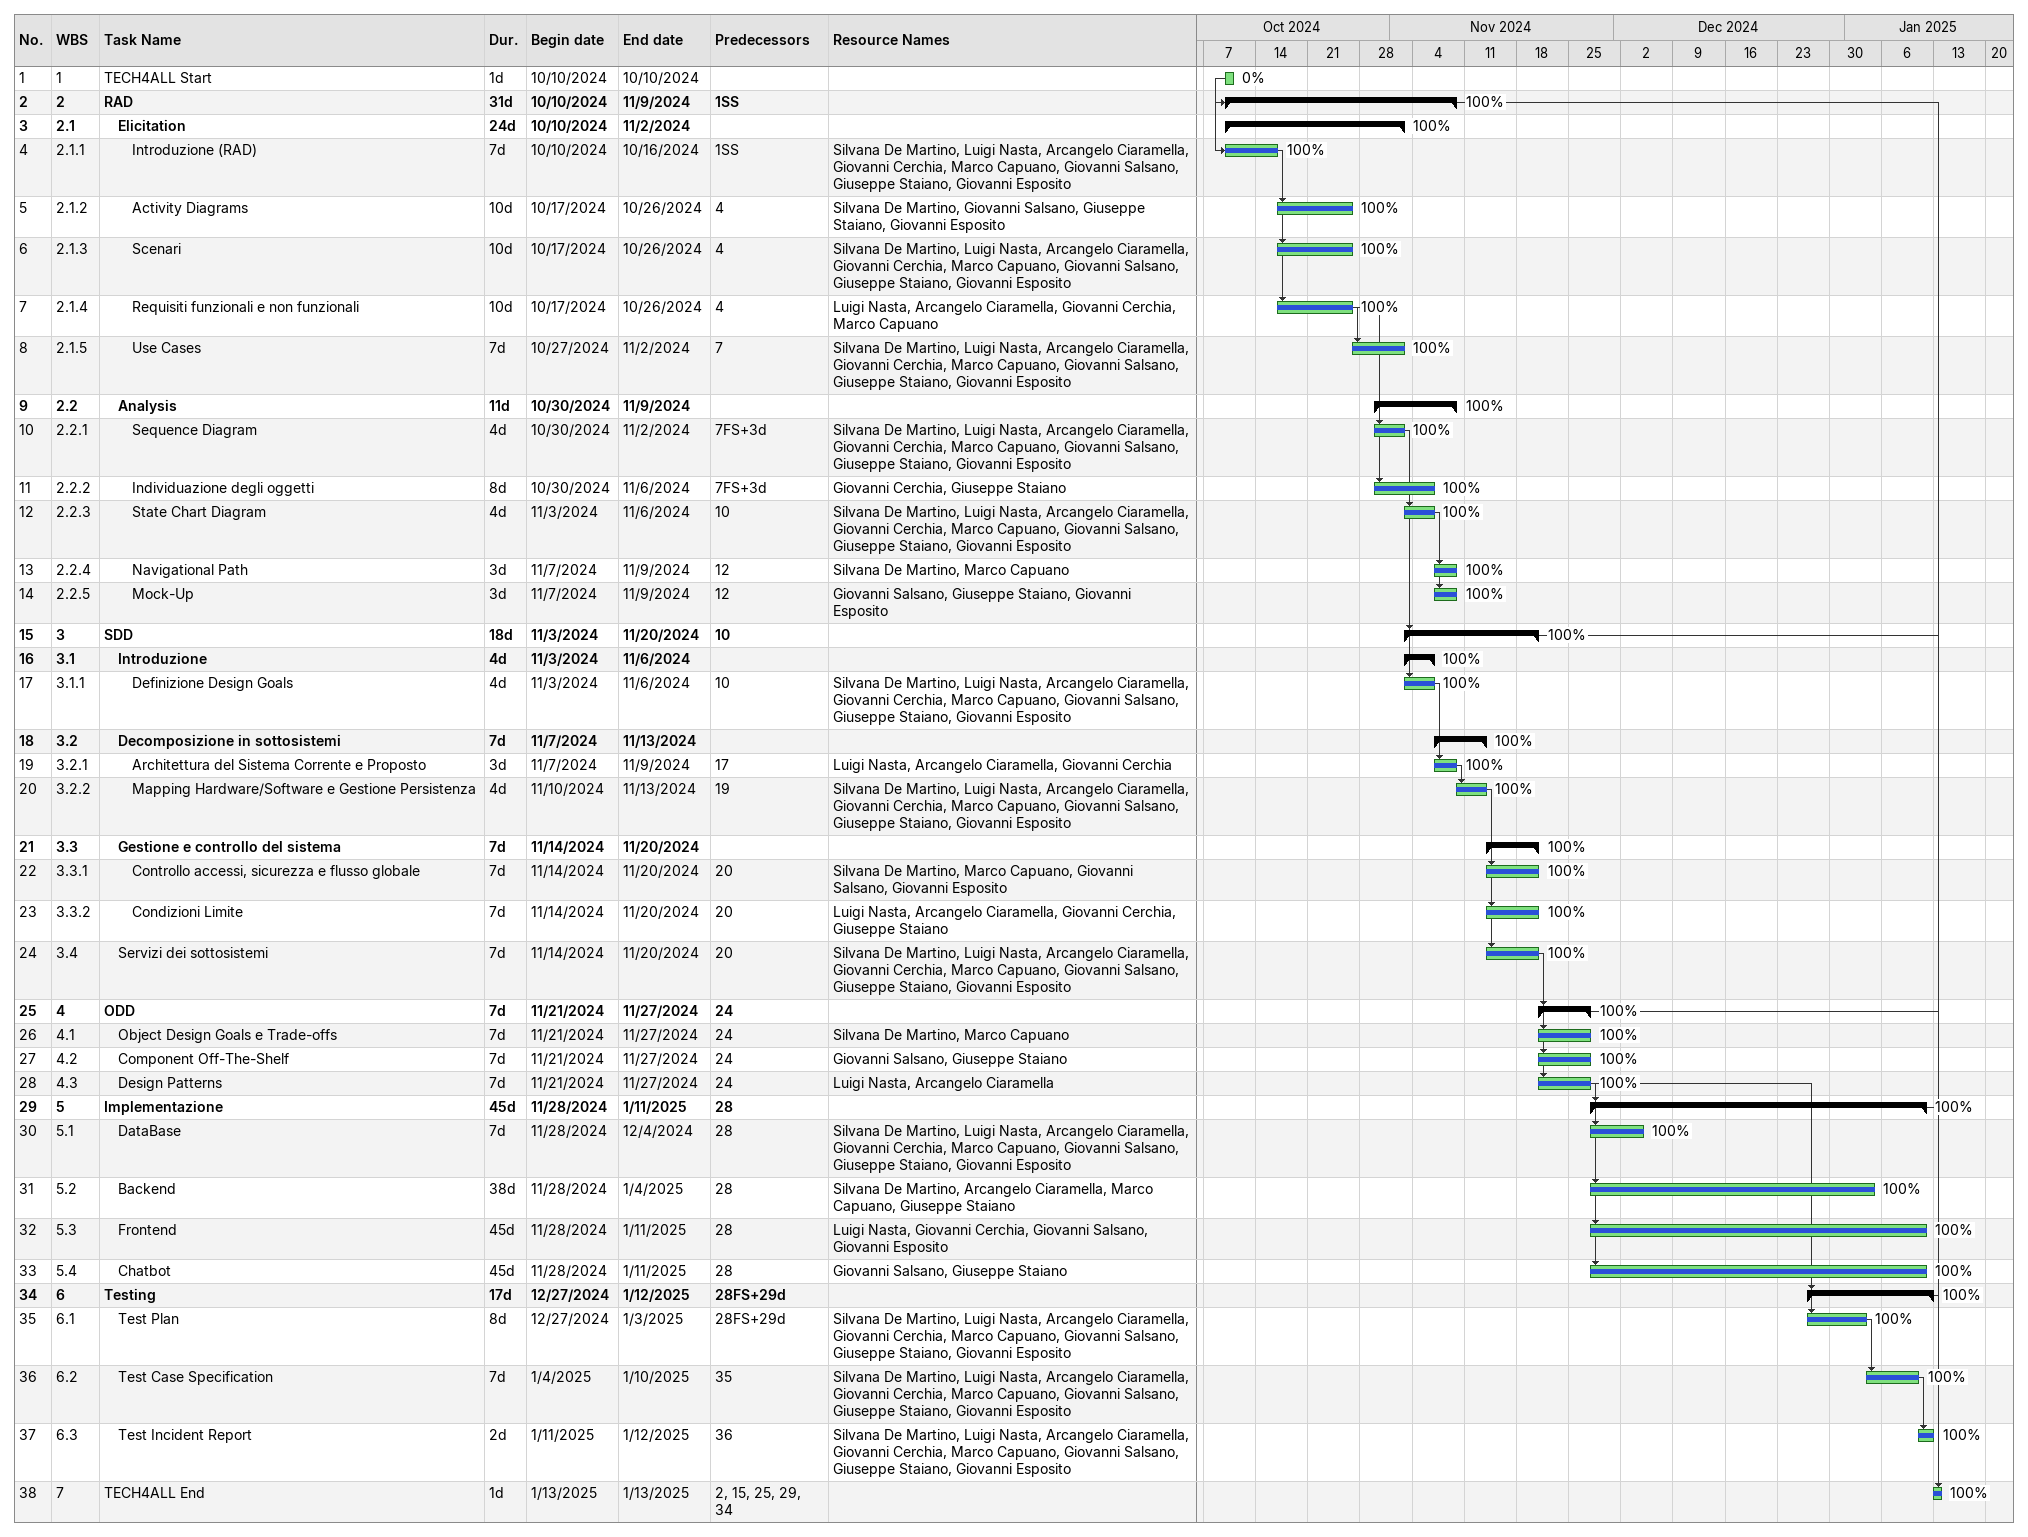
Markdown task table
| ID | WBS | Task | Duration | Start | Finish | Predecessors | Resources | % complete |
|---|---|---|---|---|---|---|---|---|
| 1 | 1 | TECH4ALL Start | 1d | 2024-10-10 | 2024-10-10 |  |  | 0 |
| 2 | 2 | **RAD** | 31d | 2024-10-10 | 2024-11-09 | 1SS |  | 100 |
| 3 | 2.1 | **Elicitation** | 24d | 2024-10-10 | 2024-11-02 |  |  | 100 |
| 4 | 2.1.1 | Introduzione (RAD) | 7d | 2024-10-10 | 2024-10-16 | 1SS | Silvana De Martino, Luigi Nasta, Arcangelo Ciaramella, Giovanni Cerchia, Marco Capuano, Giovanni Salsano, Giuseppe Staiano, Giovanni Esposito | 100 |
| 5 | 2.1.2 | Activity Diagrams | 10d | 2024-10-17 | 2024-10-26 | 4 | Silvana De Martino, Giovanni Salsano, Giuseppe Staiano, Giovanni Esposito | 100 |
| 6 | 2.1.3 | Scenari | 10d | 2024-10-17 | 2024-10-26 | 4 | Silvana De Martino, Luigi Nasta, Arcangelo Ciaramella, Giovanni Cerchia, Marco Capuano, Giovanni Salsano, Giuseppe Staiano, Giovanni Esposito | 100 |
| 7 | 2.1.4 | Requisiti funzionali e non funzionali | 10d | 2024-10-17 | 2024-10-26 | 4 | Luigi Nasta, Arcangelo Ciaramella, Giovanni Cerchia, Marco Capuano | 100 |
| 8 | 2.1.5 | Use Cases | 7d | 2024-10-27 | 2024-11-02 | 7 | Silvana De Martino, Luigi Nasta, Arcangelo Ciaramella, Giovanni Cerchia, Marco Capuano, Giovanni Salsano, Giuseppe Staiano, Giovanni Esposito | 100 |
| 9 | 2.2 | **Analysis** | 11d | 2024-10-30 | 2024-11-09 |  |  | 100 |
| 10 | 2.2.1 | Sequence Diagram | 4d | 2024-10-30 | 2024-11-02 | 7FS+3d | Silvana De Martino, Luigi Nasta, Arcangelo Ciaramella, Giovanni Cerchia, Marco Capuano, Giovanni Salsano, Giuseppe Staiano, Giovanni Esposito | 100 |
| 11 | 2.2.2 | Individuazione degli oggetti | 8d | 2024-10-30 | 2024-11-06 | 7FS+3d | Giovanni Cerchia, Giuseppe Staiano | 100 |
| 12 | 2.2.3 | State Chart Diagram | 4d | 2024-11-03 | 2024-11-06 | 10 | Silvana De Martino, Luigi Nasta, Arcangelo Ciaramella, Giovanni Cerchia, Marco Capuano, Giovanni Salsano, Giuseppe Staiano, Giovanni Esposito | 100 |
| 13 | 2.2.4 | Navigational Path | 3d | 2024-11-07 | 2024-11-09 | 12 | Silvana De Martino, Marco Capuano | 100 |
| 14 | 2.2.5 | Mock-Up | 3d | 2024-11-07 | 2024-11-09 | 12 | Giovanni Salsano, Giuseppe Staiano, Giovanni Esposito | 100 |
| 15 | 3 | **SDD** | 18d | 2024-11-03 | 2024-11-20 | 10 |  | 100 |
| 16 | 3.1 | **Introduzione** | 4d | 2024-11-03 | 2024-11-06 |  |  | 100 |
| 17 | 3.1.1 | Definizione Design Goals | 4d | 2024-11-03 | 2024-11-06 | 10 | Silvana De Martino, Luigi Nasta, Arcangelo Ciaramella, Giovanni Cerchia, Marco Capuano, Giovanni Salsano, Giuseppe Staiano, Giovanni Esposito | 100 |
| 18 | 3.2 | **Decomposizione in sottosistemi** | 7d | 2024-11-07 | 2024-11-13 |  |  | 100 |
| 19 | 3.2.1 | Architettura del Sistema Corrente e Proposto | 3d | 2024-11-07 | 2024-11-09 | 17 | Luigi Nasta, Arcangelo Ciaramella, Giovanni Cerchia | 100 |
| 20 | 3.2.2 | Mapping Hardware/Software e Gestione Persistenza | 4d | 2024-11-10 | 2024-11-13 | 19 | Silvana De Martino, Luigi Nasta, Arcangelo Ciaramella, Giovanni Cerchia, Marco Capuano, Giovanni Salsano, Giuseppe Staiano, Giovanni Esposito | 100 |
| 21 | 3.3 | **Gestione e controllo del sistema** | 7d | 2024-11-14 | 2024-11-20 |  |  | 100 |
| 22 | 3.3.1 | Controllo accessi, sicurezza e flusso globale | 7d | 2024-11-14 | 2024-11-20 | 20 | Silvana De Martino, Marco Capuano, Giovanni Salsano, Giovanni Esposito | 100 |
| 23 | 3.3.2 | Condizioni Limite | 7d | 2024-11-14 | 2024-11-20 | 20 | Luigi Nasta, Arcangelo Ciaramella, Giovanni Cerchia, Giuseppe Staiano | 100 |
| 24 | 3.4 | Servizi dei sottosistemi | 7d | 2024-11-14 | 2024-11-20 | 20 | Silvana De Martino, Luigi Nasta, Arcangelo Ciaramella, Giovanni Cerchia, Marco Capuano, Giovanni Salsano, Giuseppe Staiano, Giovanni Esposito | 100 |
| 25 | 4 | **ODD** | 7d | 2024-11-21 | 2024-11-27 | 24 |  | 100 |
| 26 | 4.1 | Object Design Goals e Trade-offs | 7d | 2024-11-21 | 2024-11-27 | 24 | Silvana De Martino, Marco Capuano | 100 |
| 27 | 4.2 | Component Off-The-Shelf | 7d | 2024-11-21 | 2024-11-27 | 24 | Giovanni Salsano, Giuseppe Staiano | 100 |
| 28 | 4.3 | Design Patterns | 7d | 2024-11-21 | 2024-11-27 | 24 | Luigi Nasta, Arcangelo Ciaramella | 100 |
| 29 | 5 | **Implementazione** | 45d | 2024-11-28 | 2025-01-11 | 28 |  | 100 |
| 30 | 5.1 | DataBase | 7d | 2024-11-28 | 2024-12-04 | 28 | Silvana De Martino, Luigi Nasta, Arcangelo Ciaramella, Giovanni Cerchia, Marco Capuano, Giovanni Salsano, Giuseppe Staiano, Giovanni Esposito | 100 |
| 31 | 5.2 | Backend | 38d | 2024-11-28 | 2025-01-04 | 28 | Silvana De Martino, Arcangelo Ciaramella, Marco Capuano, Giuseppe Staiano | 100 |
| 32 | 5.3 | Frontend | 45d | 2024-11-28 | 2025-01-11 | 28 | Luigi Nasta, Giovanni Cerchia, Giovanni Salsano, Giovanni Esposito | 100 |
| 33 | 5.4 | Chatbot | 45d | 2024-11-28 | 2025-01-11 | 28 | Giovanni Salsano, Giuseppe Staiano | 100 |
| 34 | 6 | **Testing** | 17d | 2024-12-27 | 2025-01-12 | 28FS+29d |  | 100 |
| 35 | 6.1 | Test Plan | 8d | 2024-12-27 | 2025-01-03 | 28FS+29d | Silvana De Martino, Luigi Nasta, Arcangelo Ciaramella, Giovanni Cerchia, Marco Capuano, Giovanni Salsano, Giuseppe Staiano, Giovanni Esposito | 100 |
| 36 | 6.2 | Test Case Specification | 7d | 2025-01-04 | 2025-01-10 | 35 | Silvana De Martino, Luigi Nasta, Arcangelo Ciaramella, Giovanni Cerchia, Marco Capuano, Giovanni Salsano, Giuseppe Staiano, Giovanni Esposito | 100 |
| 37 | 6.3 | Test Incident Report | 2d | 2025-01-11 | 2025-01-12 | 36 | Silvana De Martino, Luigi Nasta, Arcangelo Ciaramella, Giovanni Cerchia, Marco Capuano, Giovanni Salsano, Giuseppe Staiano, Giovanni Esposito | 100 |
| 38 | 7 | TECH4ALL End | 1d | 2025-01-13 | 2025-01-13 | 2, 15, 25, 29, 34 |  | 100 |
